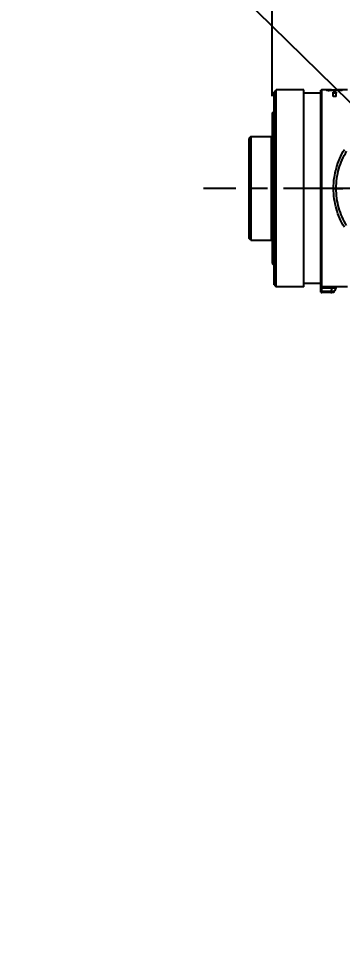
# Model space of a CAD drawing. Header units: millimetres. Extents: x 5828 to 6704, y 123 to 421.
# Drawn here: x 6517.16 to 6524.81, y 348.97 to 370.87 of the extents above; entities that cross this region are included whole.
import ezdxf
from ezdxf import colors
from ezdxf.entities.mleader import LeaderData, LeaderLine
from ezdxf.math import Vec2, Vec3

# ---------------------------------------------------------------- set-up
doc = ezdxf.new("R2010")
doc.units = ezdxf.units.MM
doc.linetypes.add('CENTER', pattern=[0.6, 0.375, -0.075, 0.075, -0.075])
for name, color, linetype in [('中心线', 7, 'Continuous'), ('外形图', 7, 'Continuous'), ('多重引线', 7, 'Continuous'), ('尺寸标注', 7, 'Continuous'), ('运动范围', 7, 'Continuous')]:
    doc.layers.add(name, color=color, linetype=linetype)
doc.styles.get("Standard").update_dxf_attribs({"font": 'msyh.ttc'})
doc.styles.add('微软雅黑', font='msyh.ttc', dxfattribs={"height": 1.5})
doc.dimstyles.new('尺寸标注_1_20比例', dxfattribs={"dimtxt": 1.5, "dimasz": 1.25, "dimexe": 0.5, "dimexo": 0.4, "dimgap": 0.5, "dimtad": 1, "dimdec": 1, "dimlfac": 20, "dimdsep": 46, "dimtxsty": '微软雅黑', "dimcen": 0.09, "dimadec": 0, "dimazin": 0, "dimtp": 0.01, "dimtm": 0.01, "dimtfac": 1, "dimtdec": 1, "dimtofl": 0, "dimtmove": 0, "dimatfit": 3, "dimfxl": 1, "dimtolj": 1, "dimarcsym": 0})

# ---------------------------------------------------------------- blocks, each defined once
blk = doc.blocks.new('*D1134')
at = {"layer": 'Defpoints', "color": 0}
for p in [(6527.048, 400.223), (6527.048, 370.476), (6523.146, 368.63)]:
    blk.add_point(p, dxfattribs=at)
at = {"layer": '尺寸标注', "color": 0, "lineweight": -2}
for p, q in [((6523.146, 369.03), (6523.146, 400.723)), ((6527.048, 370.876), (6527.048, 400.723)), ((6524.396, 400.223), (6525.798, 400.223))]:
    blk.add_line(p, q, dxfattribs=at)
at = {"layer": '尺寸标注', "color": 0}
for points in [[(6524.396, 400.431), (6524.396, 400.015), (6523.146, 400.223)], [(6525.798, 400.015), (6525.798, 400.431), (6527.048, 400.223)]]:
    blk.add_solid(points, dxfattribs=at)
at = {"layer": '尺寸标注', "color": 0, "insert": (6525.096, 401.495), "char_height": 1.5, "attachment_point": 5, "style": '微软雅黑'}
blk.add_mtext('\\A1;\\A1;{\\fAlibaba PuHuiTi 3.0 55 Regular|b0|i0|c134|p18;78}', dxfattribs=at)
blk = doc.blocks.new('*D1144')
at = {"layer": 'Defpoints', "color": 0}
for p in [(6557.796, 395.67), (6487.648, 286.241), (6537.997, 286.241)]:
    blk.add_point(p, dxfattribs=at)
at = {"layer": '尺寸标注', "color": 0, "lineweight": -2}
for p, q in [((6557.396, 395.67), (6487.148, 395.67)), ((6487.648, 394.42), (6487.648, 287.491)), ((6537.597, 286.241), (6487.148, 286.241))]:
    blk.add_line(p, q, dxfattribs=at)
at = {"layer": '尺寸标注', "color": 0}
for points in [[(6487.856, 394.42), (6487.439, 394.42), (6487.648, 395.67)], [(6487.439, 287.491), (6487.856, 287.491), (6487.648, 286.241)]]:
    blk.add_solid(points, dxfattribs=at)
at = {"layer": '尺寸标注', "color": 0, "insert": (6486.376, 340.956), "char_height": 1.5, "attachment_point": 5, "rotation": 90, "style": '微软雅黑'}
blk.add_mtext('\\A1;\\A1;{\\fAlibaba PuHuiTi 3.0 55 Regular|b0|i0|c134|p18;2188.6}', dxfattribs=at)

msp = doc.modelspace()

# ---------------------------------------------------------------- linework, layer by layer
at = {"layer": '中心线', "linetype": 'CENTER', "ltscale": 5}
msp.add_line((6564.2883, 366.8553), (6521.5298, 366.8553), dxfattribs=at)
at = {"layer": '外形图', "linetype": 'ByBlock'}
for p, q in [((6523.1962, 369.1303), (6523.2462, 369.1803)), ((6523.1962, 364.5803), (6523.1962, 369.1303)), ((6523.2462, 364.5303), (6523.2462, 369.1803)), ((6523.8962, 369.1803), (6523.2462, 369.1803)), ((6523.8962, 364.5303), (6523.8962, 369.1803)), ((6524.2962, 364.5378), (6524.2962, 369.1727)), ((6524.3212, 364.3967), (6524.3212, 369.1803)), ((6524.4782, 369.1803), (6524.3212, 369.1803)), ((6524.4782, 369.1795), (6524.4788, 369.1682)), ((6524.4927, 369.1752), (6524.4919, 369.166)), ((6524.5115, 369.1728), (6524.5111, 369.1651)), ((6524.5524, 369.1801), (6524.5555, 369.1801)), ((6524.5555, 369.1801), (6524.5994, 369.1801)), ((6524.5585, 369.1717), (6524.5585, 369.164)), ((6524.5585, 369.1717), (6524.5609, 369.1717)), ((6524.5892, 369.0287), (6524.5892, 369.1311)), ((6524.6592, 369.1311), (6524.5892, 369.1311)), ((6524.5892, 369.1311), (6524.5914, 369.1061)), ((6524.5994, 369.1801), (6524.5994, 369.1772)), ((6524.5994, 369.1801), (6524.6175, 369.1801)), ((6524.6014, 369.1728), (6524.6018, 369.1647)), ((6524.6175, 369.1801), (6524.6314, 369.1801)), ((6524.6175, 369.1751), (6524.6183, 369.1654)), ((6524.6314, 369.1801), (6524.6618, 369.1801)), ((6524.6424, 369.1779), (6524.6379, 369.1779)), ((6524.6592, 369.1311), (6524.657, 369.1061)), ((6524.6592, 369.0287), (6524.6592, 369.1311)), ((6524.6618, 369.1801), (6524.6903, 369.18)), ((6524.6903, 369.18), (6524.6903, 369.1777)), ((6524.7057, 369.1648), (6524.7057, 369.1722)), ((6524.7349, 369.1731), (6524.7354, 369.1654)), ((6524.7437, 369.1749), (6524.7445, 369.1659)), ((6524.7532, 369.1795), (6524.7525, 369.1669)), ((6524.9274, 369.1803), (6524.7532, 369.1803)), ((6524.7887, 369.178), (6524.7881, 369.1701)), ((6524.2962, 369.1053), (6523.8962, 369.1053)), ((6524.6592, 369.0287), (6524.5892, 369.0287)), ((6524.5914, 369.0287), (6524.5914, 369.1061)), ((6524.657, 369.1061), (6524.5914, 369.1061)), ((6524.657, 369.0287), (6524.657, 369.1061)), ((6523.1462, 368.6303), (6523.1962, 368.6803)), ((6523.1462, 368.6303), (6523.1462, 365.0803)), ((6522.6462, 368.0803), (6522.5962, 368.0303)), ((6522.5962, 368.0303), (6522.5962, 365.6803)), ((6522.6462, 368.0803), (6522.6462, 365.6303)), ((6522.6462, 368.0803), (6523.1312, 368.0803)), ((6523.1312, 365.6303), (6523.1312, 368.0803)), ((6524.5984, 366.8553), (6524.6606, 366.8552)), ((6524.6606, 366.8553), (6524.8177, 366.8553)), ((6522.6462, 365.6303), (6522.5962, 365.6803)), ((6522.6462, 365.6303), (6523.1312, 365.6303)), ((6523.1462, 365.0803), (6523.1962, 365.0303)), ((6523.1962, 364.5803), (6523.2462, 364.5303)), ((6523.8962, 364.5303), (6523.2462, 364.5303)), ((6524.2962, 364.6053), (6523.8962, 364.6053)), ((6524.2962, 364.4034), (6524.2962, 364.5277)), ((6524.9274, 364.5303), (6524.3212, 364.5303)), ((6524.561, 364.5303), (6524.561, 364.5005)), ((6524.561, 364.5005), (6524.3212, 364.5005)), ((6524.5355, 364.421), (6524.3212, 364.421)), ((6524.5355, 364.3967), (6524.3212, 364.3967)), ((6524.561, 364.5005), (6524.5355, 364.421)), ((6524.5355, 364.3967), (6524.5355, 364.421)), ((6524.6522, 364.5089), (6524.6309, 364.4428))]:
    msp.add_line(p, q, dxfattribs=at)
for points in [[(6524.6522, 364.5089), (6524.6554, 364.5174), (6524.6632, 364.5303)], [(6524.5355, 364.3967), (6524.5493, 364.3971), (6524.5741, 364.4001), (6524.5944, 364.4059), (6524.6106, 364.4148), (6524.6241, 364.4287), (6524.631, 364.4428)]]:
    msp.add_lwpolyline(points, dxfattribs=at)
for centre, radius, start, end in [((6524.3212, 369.1294), 0.05, 90, 120), ((6524.5001, 367.9905), 1.1893, 91.05498, 91.51163), ((6524.5334, 369.8076), 0.643, 264.34346, 266.27504), ((6524.5159, 367.1326), 2.0473, 90.67069, 91.05572), ((6524.5342, 365.5814), 3.5986, 90.37642, 90.67264), ((6524.563, 361.1911), 7.989, 90.07562, 90.37569), ((6524.558, 370.3313), 1.1596, 269.1477, 270.02333), ((6524.5593, 370.2411), 1.0693, 270.08438, 270.83119), ((6524.5828, 369.8358), 0.6714, 273.04053, 274.47327), ((6523.7975, 369.4106), 0.872, 343.74358, 344.52519), ((6524.5922, 369.7122), 0.5474, 274.49994, 275.25476), ((6524.612, 368.362), 0.8163, 87.79741, 88.17828), ((6524.6652, 361.2459), 7.9341, 89.63293, 89.81828), ((6524.6903, 365.1367), 4.0433, 89.36498, 89.63601), ((6524.7136, 367.1861), 1.9938, 88.86303, 89.38187), ((6523.1312, 368.0953), 0.015, 270, 0), ((6523.1312, 365.6153), 0.015, 0, 90), ((6524.3212, 364.5811), 0.05, 240, 270)]:
    msp.add_arc(centre, radius, start, end, dxfattribs=at)
for points, knots in [([(6524.4351, 369.1753), (6524.4351, 369.176), (6524.4385, 369.1774), (6524.4487, 369.1786), (6524.4601, 369.1791), (6524.4688, 369.1793)], [0, 0, 0, 0, 0.0669936, 0.2415576, 1, 1, 1, 1]), ([(6524.47, 369.1678), (6524.4648, 369.1683), (6524.4561, 369.1692), (6524.4446, 369.1712), (6524.4387, 369.1727), (6524.4351, 369.1744), (6524.4351, 369.1753)], [0, 0, 0, 0, 0.4323833, 0.7438511, 0.9273514, 1, 1, 1, 1]), ([(6524.5609, 369.164), (6524.5548, 369.164), (6524.5317, 369.1641), (6524.5086, 369.1649), (6524.4916, 369.166)], [0, 0, 0, 0, 0.2639154, 1, 1, 1, 1]), ([(6524.5107, 369.1772), (6524.5062, 369.1771), (6524.4999, 369.1769), (6524.4949, 369.1761), (6524.4927, 369.1757), (6524.4927, 369.1752)], [0, 0, 0, 0, 0.7388468, 0.9299676, 1, 1, 1, 1]), ([(6524.4927, 369.1752), (6524.4927, 369.1747), (6524.4952, 369.1744), (6524.5005, 369.1733), (6524.5069, 369.1731), (6524.5115, 369.1728)], [0, 0, 0, 0, 0.0796234, 0.2861868, 1, 1, 1, 1]), ([(6524.5556, 369.1779), (6524.5516, 369.1779), (6524.5366, 369.1778), (6524.5216, 369.1776), (6524.5107, 369.1772)], [0, 0, 0, 0, 0.2668188, 1, 1, 1, 1]), ([(6524.6005, 369.1772), (6524.5971, 369.1773), (6524.5821, 369.1778), (6524.5672, 369.1779), (6524.5556, 369.1779)], [0, 0, 0, 0, 0.2236546, 1, 1, 1, 1]), ([(6524.5748, 369.1718), (6524.5772, 369.1719), (6524.586, 369.172), (6524.5949, 369.1724), (6524.6014, 369.1728)], [0, 0, 0, 0, 0.2692764, 1, 1, 1, 1]), ([(6524.6175, 369.1751), (6524.6175, 369.1756), (6524.6153, 369.176), (6524.6104, 369.1768), (6524.6046, 369.177), (6524.6005, 369.1772)], [0, 0, 0, 0, 0.0773444, 0.2768128, 1, 1, 1, 1]), ([(6524.6014, 369.1728), (6524.6054, 369.173), (6524.6091, 369.1742), (6524.6175, 369.1737), (6524.6175, 369.1751)], [0, 0, 0, 0, 0.744554, 1, 1, 1, 1]), ([(6524.6738, 369.1735), (6524.6738, 369.1727), (6524.6705, 369.1712), (6524.6609, 369.169), (6524.6503, 369.1678), (6524.6423, 369.1671)], [0, 0, 0, 0, 0.0748125, 0.2610926, 1, 1, 1, 1]), ([(6524.6434, 369.1778), (6524.6511, 369.1775), (6524.6614, 369.1768), (6524.6707, 369.1756), (6524.6738, 369.1742), (6524.6738, 369.1735)], [0, 0, 0, 0, 0.7480668, 0.9293425, 1, 1, 1, 1]), ([(6524.7159, 369.1772), (6524.712, 369.1773), (6524.6957, 369.1777), (6524.6794, 369.1778), (6524.6669, 369.1779)], [0, 0, 0, 0, 0.2390985, 1, 1, 1, 1]), ([(6524.7449, 369.1658), (6524.7352, 369.1653), (6524.7222, 369.165), (6524.7091, 369.1648), (6524.7057, 369.1648)], [0, 0, 0, 0, 0.737186, 1, 1, 1, 1]), ([(6524.7437, 369.1749), (6524.7437, 369.1761), (6524.7368, 369.1755), (6524.7338, 369.1765), (6524.7306, 369.1766)], [0, 0, 0, 0, 0.2698595, 1, 1, 1, 1]), ([(6524.7349, 369.1731), (6524.7372, 369.1732), (6524.7394, 369.1736), (6524.7437, 369.1742), (6524.7437, 369.1749)], [0, 0, 0, 0, 0.7559377, 1, 1, 1, 1]), ([(6524.7756, 369.1682), (6524.7734, 369.1679), (6524.7632, 369.1668), (6524.7529, 369.1662), (6524.7449, 369.1658)], [0, 0, 0, 0, 0.2182249, 1, 1, 1, 1]), ([(6524.7532, 369.1795), (6524.7557, 369.1794), (6524.7646, 369.1792), (6524.7735, 369.1789), (6524.7798, 369.1786)], [0, 0, 0, 0, 0.2891359, 1, 1, 1, 1]), ([(6524.8, 369.1747), (6524.8, 369.1727), (6524.7885, 369.1702), (6524.7821, 369.169), (6524.7756, 369.1682)], [0, 0, 0, 0, 0.2317176, 1, 1, 1, 1]), ([(6524.7887, 369.178), (6524.7917, 369.1777), (6524.7951, 369.1777), (6524.8, 369.1757), (6524.8, 369.1747)], [0, 0, 0, 0, 0.7492234, 1, 1, 1, 1]), ([(6524.5984, 366.8553), (6524.5984, 367.0186), (6524.6436, 367.3416), (6524.7744, 367.6393), (6524.8545, 367.7752)], [0, 0, 0, 0, 0.5085829, 1, 1, 1, 1]), ([(6524.6606, 366.8553), (6524.6608, 367.0108), (6524.7045, 367.318), (6524.8283, 367.6019), (6524.9056, 367.7308)], [0, 0, 0, 0, 0.5084916, 1, 1, 1, 1]), ([(6524.8545, 365.9353), (6524.7744, 366.0713), (6524.6436, 366.3689), (6524.5984, 366.6919), (6524.5984, 366.8553)], [0, 0, 0, 0, 0.4914171, 1, 1, 1, 1]), ([(6524.9056, 365.9798), (6524.8283, 366.1087), (6524.7045, 366.3925), (6524.6608, 366.6998), (6524.6606, 366.8553)], [0, 0, 0, 0, 0.4915084, 1, 1, 1, 1]), ([(6524.629, 364.4387), (6524.6221, 364.4283), (6524.5865, 364.4183), (6524.5552, 364.4187), (6524.5355, 364.421)], [0, 0, 0, 0, 0.3871839, 1, 1, 1, 1]), ([(6524.561, 364.5005), (6524.5732, 364.503), (6524.5959, 364.5069), (6524.6238, 364.5103), (6524.6432, 364.5104), (6524.6497, 364.5102), (6524.6523, 364.5093), (6524.6522, 364.5088)], [0, 0, 0, 0, 0.403658, 0.7421588, 0.940376, 0.985107, 1, 1, 1, 1]), ([(6524.6309, 364.4428), (6524.6307, 364.4421), (6524.6302, 364.4407), (6524.6294, 364.4394), (6524.629, 364.4387)], [0, 0, 0, 0, 0.4908014, 1, 1, 1, 1])]:
    msp.add_open_spline(points, degree=3, knots=knots, dxfattribs=at)
for points in [[(6524.5115, 369.1728), (6524.5212, 369.1723), (6524.531, 369.172), (6524.5408, 369.1719)], [(6524.6184, 369.1654), (6524.5992, 369.1643), (6524.5801, 369.164), (6524.5609, 369.164)], [(6524.7057, 369.1722), (6524.7127, 369.1723), (6524.7197, 369.1724), (6524.7267, 369.1727)], [(6524.7306, 369.1766), (6524.7257, 369.1769), (6524.7208, 369.177), (6524.7159, 369.1772)], [(6524.7267, 369.1727), (6524.7294, 369.1728), (6524.7322, 369.1729), (6524.7349, 369.1731)], [(6524.7798, 369.1786), (6524.7828, 369.1784), (6524.7857, 369.1783), (6524.7887, 369.178)], [(6524.3212, 364.5005), (6524.3128, 364.5005), (6524.3043, 364.5016), (6524.2962, 364.504)], [(6524.3212, 364.421), (6524.3128, 364.421), (6524.3043, 364.422), (6524.2962, 364.4244)], [(6524.2962, 364.4034), (6524.3037, 364.3991), (6524.3126, 364.3967), (6524.3212, 364.3967)]]:
    msp.add_open_spline(points, degree=3, dxfattribs=at)
at = {"layer": '运动范围'}
msp.add_arc((6557.7962, 336.8553), 58.815, 350, 225, dxfattribs=at)

# ---------------------------------------------------------------- dimensions: what is measured, and where the dimension line sits
at = {"layer": '尺寸标注'}
dim = msp.add_linear_dim(base=(6527.0483, 400.223), p1=(6523.1462, 368.6303), p2=(6527.0483, 370.4759), text='\\A1;{\\fAlibaba PuHuiTi 3.0 55 Regular|b0|i0|c134|p18;<>}', dimstyle='尺寸标注_1_20比例', dxfattribs=at)
dim.commit()
dim.dimension.update_dxf_attribs({"geometry": '*D1134', "text_midpoint": (6525.0962, 400.223), "dimtype": 160})
dim = msp.add_linear_dim(base=(6487.6476, 286.2413), p1=(6557.7962, 395.6702), p2=(6537.9972, 286.2413), angle=90, text='\\A1;{\\fAlibaba PuHuiTi 3.0 55 Regular|b0|i0|c134|p18;2188.6}', dimstyle='尺寸标注_1_20比例', dxfattribs=at)
dim.commit()
dim.dimension.update_dxf_attribs({"geometry": '*D1144', "text_midpoint": (6487.6476, 340.9558), "dimtype": 160})

# ---------------------------------------------------------------- leaders
at = {"layer": '多重引线'}
ml = msp.add_multileader_mtext('Standard', dxfattribs=at)
ml.set_content('{\\C256;J5-axis \\Protation center}')
ml.set_leader_properties()
ml.build(insert=Vec2(0, 0))
ml.multileader.update_dxf_attribs({"text_left_attachment_type": 5, "text_right_attachment_type": 5, "dogleg_length": 1, "arrow_head_size": 1.25})
ctx = ml.context
ctx.base_point, ctx.char_height, ctx.arrow_head_size, ctx.landing_gap_size, ctx.plane_origin = Vec3(6490.6648, 382.45), 1.5, 1.25, 0.5, Vec3(6519.6512, 370.3138)
ctx.left_attachment, ctx.right_attachment, ctx.text_align_type = 5, 5, 1
notes = []
notes.append((ctx, [(0, (1, 1, 0), (6511.19, 382.45), (-1, 0), 5.5556, [(0, [(6527.0483, 366.8553)], 0, [])])]))
ctx.mtext.insert, ctx.mtext.alignment, ctx.mtext.flow_direction = Vec3(6498.1496, 386.6107), 2, 5
for ctx, leaders in notes:
    for number, flags, end, landing, length, lines in leaders:
        leader = LeaderData()
        leader.index, (leader.has_last_leader_line, leader.has_dogleg_vector, leader.attachment_direction) = number, flags
        leader.last_leader_point, leader.dogleg_vector, leader.dogleg_length = Vec3(end), Vec3(landing), length
        for number, points, colour, breaks in lines:
            line = LeaderLine()
            line.index, line.vertices, line.color, line.breaks = number, Vec3.list(points), colors.encode_raw_color(colour), breaks
            leader.lines.append(line)
        ctx.leaders.append(leader)

doc.saveas('drawing.dxf')
